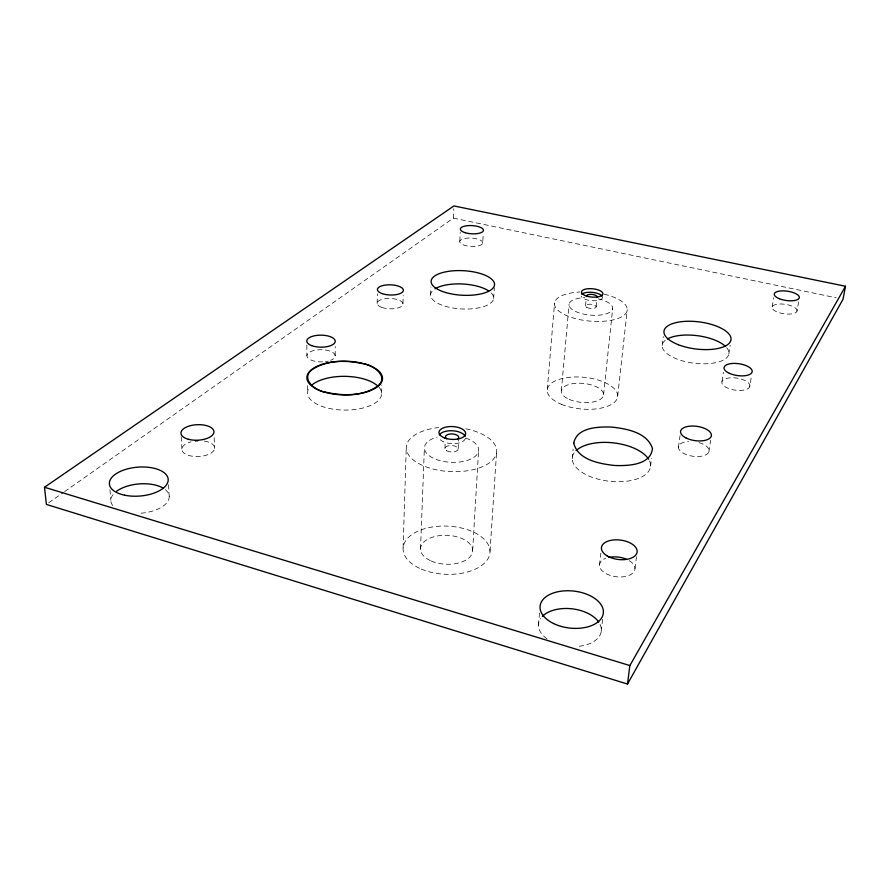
<?xml version="1.0" encoding="UTF-8"?>
<svg xmlns="http://www.w3.org/2000/svg" width="890" height="890" viewBox="0 0 890 890"><rect width="100%" height="100%" fill="white"/><g stroke="black" fill="none" stroke-linecap="round" stroke-linejoin="round"><path stroke-width="0.67" stroke-dasharray="4.45 3.34" d="M335.185 355.778L335.219 346.477M377.16 303.501L377.338 293.889M381.643 393.258L381.821 385.003M402.959 303.679L403.192 295.469M403.114 547.773L406.274 446.747M420.525 548.785L424.385 447.826M430.604 295.035L430.916 286.925M64.592 491.625L453.377 218.117L453.8 208.649M444.922 448.516L445.278 440.784M459.796 241.212L460.219 232.412M458.183 448.972L458.639 439.96M482.703 243.259A11.537 4.172 3.3 0 0 466.516 238.22A11.537 4.172 3.3 0 0 464.502 245.317A11.537 4.172 3.3 0 0 482.703 243.259L483.27 233.213M472.668 550.298L478.642 449.661M493.661 298.528L494.328 287.748M490.012 551.311L496.687 450.741M547.294 389.475L554.559 303.034M538.45 625.158L539.551 612.721M561.345 390.799L569.077 304.358M585.542 305.86L586.243 298.473M572.214 458.695L573.127 449.094M596.2 306.828L596.934 299.441M603.576 394.76L612.698 308.341M617.671 396.083L627.261 309.664M599.493 565.061L600.817 553.18M601.206 631.5L602.641 619.073M662.182 345.431L663.295 336.542M634.993 568.577L636.484 556.695M650.534 466.204L651.536 458.317M678.425 447.459L680.016 435.844M708.885 451.886L710.62 440.261M722.024 381.487L723.403 372.298M728.821 354.087L730.167 345.164M749.747 386.616A14.14 6.063 8.3 0 0 730.668 377.805A14.14 6.063 8.3 0 0 727.186 387.884A14.14 6.063 8.3 0 0 749.747 386.616L751.438 376.081M772.186 306.872L773.699 297.649M796.995 311.133A12.616 4.762 8.3 0 0 779.607 304.013A12.616 4.762 8.3 0 0 777.126 311.978A12.616 4.762 8.3 0 0 796.995 311.133L798.597 301.877M48.672 502.817L63.446 492.426M453.377 218.117L836.255 297.794M109.937 489.734L110.827 500.213M168.522 484.727L169.234 496.42M181.226 436.79L181.983 450.329M214.167 437.669L214.635 448.449M306.839 345.064L306.905 355.733M307.517 385.492L307.573 392.412M165.395 489.667A29.292 14.674 -4.8 0 1 164.884 504.73A29.292 14.674 -4.8 0 1 138.406 513.352M112.763 505.553A29.292 14.674 -4.8 0 1 113.019 494.662M600.049 624.38A31.573 18.824 6.5 0 1 576.409 646.485M547.016 638.809A31.573 18.824 6.5 0 1 540.686 618.383M204.322 441.084A16.432 7.865 -2.9 0 1 211.542 452.743A16.432 7.865 -2.9 0 1 185.665 454.2A16.432 7.865 -2.9 0 1 191.094 441.829M629.241 560.667A17.856 9.89 7.4 0 1 629.831 575.062A17.856 9.89 7.4 0 1 604.243 572.537A17.856 9.89 7.4 0 1 605.678 558.341M699.017 442.63A15.464 7.309 8.1 0 1 706.059 454.757A15.464 7.309 8.1 0 1 681.428 451.998A15.464 7.309 8.1 0 1 688.615 441.473M322.67 361.874A14.14 6.108 0.4 0 1 307.184 354.531A14.14 6.108 0.4 0 1 327.954 350.515A14.14 6.108 0.4 0 1 330.657 360.328M328.276 361.084A14.14 6.108 0.4 0 1 325.573 361.607M465.826 428.791A45.268 22.239 2.7 0 1 487.653 464.024A45.268 22.239 2.7 0 1 414.328 460.731A45.268 22.239 2.7 0 1 438.614 427.567M604.165 294.212A36.512 14.451 5.3 0 1 619.395 317.908A36.512 14.451 5.3 0 1 560.956 312.601A36.512 14.451 5.3 0 1 579.824 291.998M598.214 298.84A21.905 8.666 5.3 0 1 608.115 313.135A21.905 8.666 5.3 0 1 572.793 309.931A21.905 8.666 5.3 0 1 584.908 297.627M465.759 438.125A27.156 13.339 2.7 0 1 472.178 458.372A27.156 13.339 2.7 0 1 430.994 456.948A27.156 13.339 2.7 0 1 437.101 437.146M602.441 296.804A10.747 4.183 5.3 0 1 593.152 300.787A10.747 4.183 5.3 0 1 581.192 296.181M465.348 438.414A13.339 6.452 2.8 0 1 451.553 443.632A13.339 6.452 2.8 0 1 438.792 436.901M491.247 292.966A31.584 12.493 3.1 0 1 461.376 308.941A31.584 12.493 3.1 0 1 433.708 289.762M726.718 347.712A33.609 13.873 7.3 0 1 693.655 363.165A33.609 13.873 7.3 0 1 665.92 339.858M649.555 460.942A39.371 19.302 6.5 0 1 608.849 481.19A39.371 19.302 6.5 0 1 574.695 452.131M379.107 387.361A37.057 16.877 0.6 0 1 345.965 410.09A37.057 16.877 0.6 0 1 309.197 387.962M381.988 307.462A12.927 5.184 1.9 0 0 402.836 304.758A12.927 5.184 1.9 0 0 385.359 298.684A12.927 5.184 1.9 0 0 381.988 307.462M586.799 307.406A5.351 2.114 5.3 0 0 595.888 307.462A5.351 2.114 5.3 0 0 589.914 304.191A5.351 2.114 5.3 0 0 586.799 307.406M446.658 450.785A6.642 3.26 2.7 0 0 457.872 449.962A6.642 3.26 2.7 0 0 450.118 445.523A6.642 3.26 2.7 0 0 446.658 450.785M561.279 404.271A35.355 15.909 5.5 0 0 617.415 397.741A35.355 15.909 5.5 0 0 568.677 377.382A35.355 15.909 5.5 0 0 561.279 404.271M569.244 399.376A21.204 9.545 5.5 0 0 603.342 395.939A21.204 9.545 5.5 0 0 574.762 383.401A21.204 9.545 5.5 0 0 569.244 399.376M421.27 569.066A43.499 24.108 2.5 0 0 489.811 553.825A43.499 24.108 2.5 0 0 428.546 527.703A43.499 24.108 2.5 0 0 421.27 569.066M431.205 561A26.088 14.463 2.5 0 0 472.523 552.111A26.088 14.463 2.5 0 0 436.067 536.225A26.088 14.463 2.5 0 0 431.205 561"/><path stroke-width="1.33" d="M627.495 684.054L629.864 665.564L845.5 286.257L453.922 205.946L44.5 487.253L46.402 504.419L627.495 684.054L843.041 299.207L845.5 286.257M377.772 386.026C389.631 375.992 372.32 364.433 362.319 363.565C345.865 360.05 326.997 360.016 312.423 369.428C299.429 378.762 316.106 391.678 326.563 392.379C343.429 396.061 363.098 396.272 377.772 386.026A37.057 16.877 0.6 0 0 344.897 376.348A37.057 16.877 0.6 0 0 311.689 385.203M44.5 487.253L629.864 665.564M116.623 491.247A29.292 14.674 -4.8 0 1 163.404 488.265M542.366 616.381A31.573 18.824 6.5 0 1 571.347 608.738A31.573 18.824 6.5 0 1 598.714 622.066M195.411 440.995A16.432 7.865 -2.9 0 1 197.669 440.795M608.704 557.44A17.856 9.89 7.4 0 1 626.282 559.176M446.736 438.87A6.664 3.226 2.8 0 1 447.637 434.609A6.664 3.226 2.8 0 1 456.537 434.921A6.664 3.226 2.8 0 1 457.538 439.237M586.677 296.67A5.373 2.091 5.3 0 1 592.006 294.412A5.373 2.091 5.3 0 1 596.867 297.594M581.782 294.279A10.747 4.183 5.3 0 1 592.184 292.343A10.747 4.183 5.3 0 1 602.096 296.125M439.326 434.91A13.339 6.452 2.8 0 1 452.665 430.771A13.339 6.452 2.8 0 1 465.159 436.389M435.032 288.849A31.584 12.493 3.1 0 1 488.632 290.885M667.4 338.945A33.609 13.873 7.3 0 1 697.426 335.686A33.609 13.873 7.3 0 1 725.528 346.455M576.053 450.663A39.371 19.302 6.5 0 1 613.922 442.92A39.371 19.302 6.5 0 1 648.61 459.195M573.75 443.187C578.033 460.141 599.804 463.812 614.734 465.492C627.739 465.971 650.957 465.259 652.459 448.415C647.041 432.273 626.46 428.713 611.586 427.055C598.558 426.666 576.753 427.122 573.75 443.187M124.6 495.185A29.481 14.474 -4.6 0 0 168.199 479.532A29.481 14.474 -4.6 0 0 123.565 470.109A29.481 14.474 -4.6 0 0 124.6 495.185M553.513 623.523A31.806 18.601 6.4 0 0 603.275 613.555A31.806 18.601 6.4 0 0 558.375 591.65A31.806 18.601 6.4 0 0 553.513 623.523M465.125 232.691A11.592 4.105 3.3 0 0 483.415 230.699A11.592 4.105 3.3 0 0 467.15 225.715A11.592 4.105 3.3 0 0 465.125 232.691M779.328 298.706A12.671 4.684 8.2 0 0 799.287 297.916A12.671 4.684 8.2 0 0 781.798 290.885A12.671 4.684 8.2 0 0 779.328 298.706M382.277 293.667A12.983 5.095 1.9 0 0 403.226 291.041A12.983 5.095 1.9 0 0 385.659 285.034A12.983 5.095 1.9 0 0 382.277 293.667M729.399 373.344A14.218 5.974 8.2 0 0 752.072 372.131A14.218 5.974 8.2 0 0 732.87 363.432A14.218 5.974 8.2 0 0 729.399 373.344M311.689 345.632A14.218 6.008 0.5 0 0 334.974 342.405A14.218 6.008 0.5 0 0 316.406 335.441A14.218 6.008 0.5 0 0 311.689 345.632M686.134 438.014A15.553 7.209 8 0 0 711.199 436.389A15.553 7.209 8 0 0 690.596 426.099A15.553 7.209 8 0 0 686.134 438.014M188.391 439.282A16.532 7.765 -2.7 0 0 213.934 432.273A16.532 7.765 -2.7 0 0 190.015 425.787A16.532 7.765 -2.7 0 0 188.391 439.282M607.247 555.95A17.978 9.768 7.3 0 0 636.739 553.424A17.978 9.768 7.3 0 0 613.833 539.918A17.978 9.768 7.3 0 0 607.247 555.95M585.22 295.558A10.758 4.172 5.2 0 0 602.719 294.501A10.758 4.172 5.2 0 0 588.602 288.694A10.758 4.172 5.2 0 0 585.22 295.558M444.388 437.847A13.35 6.43 2.8 0 0 465.57 434.175A13.35 6.43 2.8 0 0 446.98 426.877A13.35 6.43 2.8 0 0 444.388 437.847M678.403 344.73A33.787 13.65 7.2 0 0 730.935 340.069A33.787 13.65 7.2 0 0 683.097 321.512A33.787 13.65 7.2 0 0 678.403 344.73M445.656 292.521A31.74 12.282 3.1 0 0 494.495 285.056A31.74 12.282 3.1 0 0 448.349 271.361A31.74 12.282 3.1 0 0 445.656 292.521M325.173 392.312A37.814 16.866 0.7 0 0 382.511 378.74A37.814 16.866 0.7 0 0 326.43 363.109A37.814 16.866 0.7 0 0 325.173 392.312"/></g></svg>
